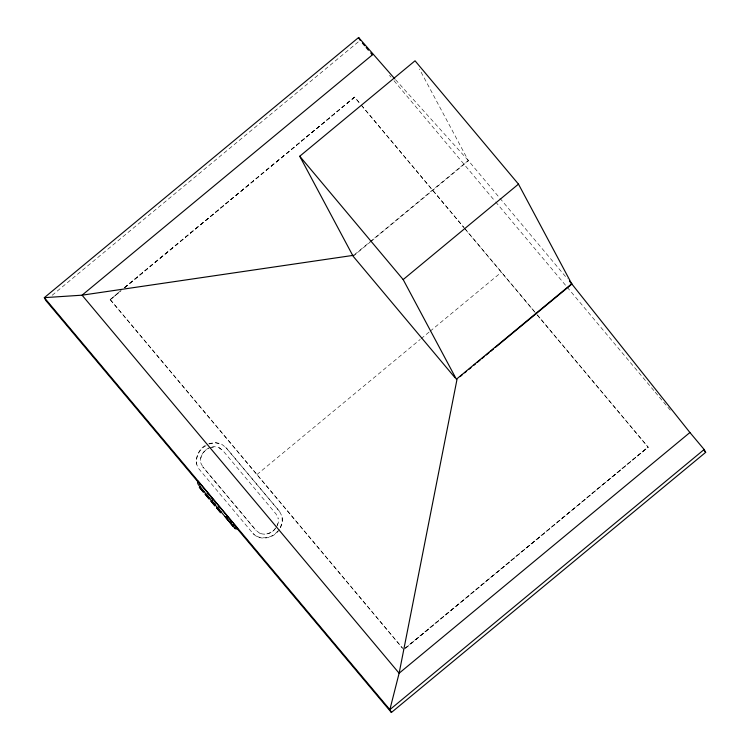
<?xml version="1.0" encoding="UTF-8"?>
<svg xmlns="http://www.w3.org/2000/svg" width="750" height="750" viewBox="0 0 750 750"><rect width="100%" height="100%" fill="white"/><g stroke="black" fill="none" stroke-linecap="round" stroke-linejoin="round"><path stroke-width="0.56" stroke-dasharray="3.75 2.81" d="M200.634 458.372L202.331 453.919L205.584 450.15L209.034 448.153M276.534 527.053L278.231 522.591M277.284 525.413L278.306 522.741L278.109 518.119M280.331 527.466L282.234 522.488L282.075 516.478M280.491 527.756L282.384 522.769L282.225 516.769L279.497 511.378L225.675 447.197M275.878 527.803L273.281 530.812L268.969 533.316L264.244 534.169M275.306 528.703C271.894 533.409 265.275 535.509 259.838 533.241M277.772 530.991C272.147 538.491 259.669 540.6 252.956 533.344M279.384 529.594C273.966 538.144 260.512 541.575 253.116 533.625L199.134 469.163C192.928 461.775 197.981 447.628 207.872 444.225M52.153 295.284L359.231 41.091M403.8 649.697L110.259 299.709L120.938 290.466M124.538 287.475L354.553 97.078L360.581 104.259M110.184 299.569L121.013 290.606M124.622 287.625L354.637 97.228L360.656 104.4M110.259 299.709L121.087 290.747M124.697 287.766L354.553 97.078M354.628 254.55L468.263 160.481L567.366 278.756M353.128 256.238L370.247 242.072M371.147 241.322L468.431 160.791L419.447 69.047M256.95 474.562L420.216 339.422M421.116 338.672L429.234 331.95M430.144 331.209L501.403 272.222M404.55 648.666L648.094 447.075L535.95 313.359M405.525 648.066L648.169 447.216M405.6 648.206L648.094 447.075M206.091 445.631C199.359 448.988 195.394 456.928 196.716 464.344M209.822 447.506C203.831 449.925 199.331 456.262 200.756 462.844M208.837 443.663L215.166 442.519L221.081 443.766L225.825 447.478L279.497 511.378M208.987 443.953L215.325 442.809L221.231 444.047M211.706 447.169L214.537 446.653L219.019 447.722L222.741 450.506M209.897 447.647L214.612 446.803M218.944 447.581L222.666 450.356L276.028 513.984L278.184 518.259M259.913 533.391L256.125 530.466L202.762 466.837L256.2 530.606M395.541 79.678L468.263 160.481M389.494 75.356L391.003 77.147M394.012 80.738L494.887 201.019M495.637 201.919L566.409 286.284M567.159 287.184L654.487 391.312M655.237 392.203L670.294 410.156M361.331 105.159L463.688 227.203M464.447 228.103L535.191 312.459M361.406 105.3L464.597 228.384M465.347 229.284L536.775 314.4M537.525 315.291L648.244 447.356M110.109 299.428L402.216 647.766M200.681 462.703L202.838 466.978"/><path stroke-width="1.12" d="M198.225 484.491L200.419 487.266M394.753 78.806L358.612 37.5L44.325 297.656L45.844 300.506L200.175 484.509M372.853 54.478L82.069 295.181L44.325 297.656L389.859 709.65L391.388 712.5L705.675 452.344L704.156 449.494L689.916 432.516L571.697 283.8L457.153 378.619L399.122 673.219L389.859 709.65L704.156 449.494M455.062 377.775L353.128 256.238L299.738 156.244L415.041 60.797L518.475 184.125L571.866 284.119L495.291 347.494M456.553 379.556L403.172 279.572L518.475 184.125M460.162 376.575L461.962 375.084M464.662 372.844L466.462 371.353M469.172 369.122L470.972 367.631M473.672 365.391L475.472 363.9M477.272 362.409L479.981 360.169M481.781 358.678L484.481 356.447M486.281 354.956L488.991 352.716M490.791 351.225L493.491 348.984M689.916 432.516L399.122 673.219L82.069 295.181L353.728 255.291M234.722 527.85L237.15 527.841L237.853 529.163L235.181 528.713L221.128 511.95M205.772 493.491L209.812 498.309M221.287 512.053L217.406 507.309L218.034 508.209M214.594 504.113C217.847 507.778 209.775 497.991 212.259 501.319L210.028 498.722M569.447 281.119L571.866 284.119M362.391 43.041L364.65 45.731M366.159 47.531L368.419 50.222M370.678 52.912L372.178 54.712M704.166 450.553L705.675 452.344M299.738 156.244L403.172 279.572M237.15 527.841L197.859 480.994L197.737 483.759M199.303 483.197L200.784 484.969M207.459 492.919L208.941 494.691M211.163 497.344L212.644 499.106M214.875 501.759L216.356 503.531M218.578 506.184L220.059 507.947M226.734 515.906L228.216 517.669M230.438 520.322L231.919 522.094M234.15 524.747L235.631 526.509M226.519 515.925L228.028 517.725M230.287 520.416L231.788 522.206M234.047 524.906L235.556 526.697M237.056 528.497L391.388 712.5M204.113 491.672L205.594 493.434M207.075 495.15L208.809 497.222M214.472 504.019L219.647 510.188M200.7 487.537L199.987 486.6L204.037 491.419M358.612 37.5L360.141 40.35M199.369 487.219L203.334 492L199.369 487.219M205.144 494.109L209.119 498.891L205.144 494.109M210.928 501L214.894 505.781L210.928 501M216.703 507.891L220.669 512.672L216.703 507.891M232.725 525.609L225.15 516.581L233.175 526.472L232.725 525.609"/></g></svg>
